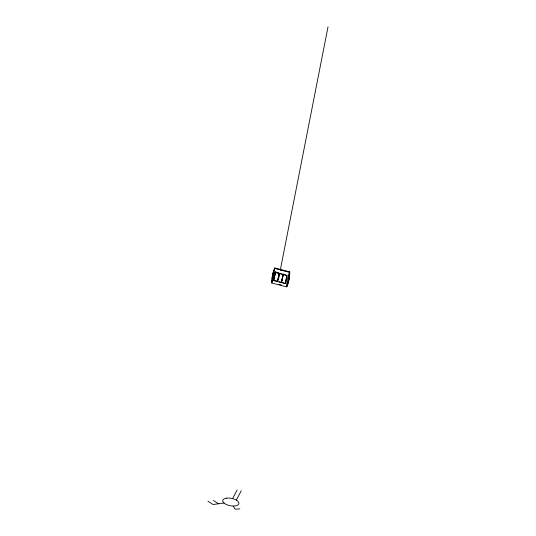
<?xml version="1.0" encoding="UTF-8"?>
<svg xmlns="http://www.w3.org/2000/svg" width="536" height="536" viewBox="0 0 536 536"><rect width="100%" height="100%" fill="white"/><g stroke="black" fill="none" stroke-linecap="round" stroke-linejoin="round"><path stroke-width="0.8" d="M279.162 281.715L285.393 283.336L285.454 283.008A48.032 5.735 -75.4 0 1 286.887 275.685L286.968 275.316L275.29 272.268L275.209 272.636A48.032 5.735 -75.4 0 0 273.775 279.96L277.608 281.306M275.176 273.494L275.491 271.886L275.29 272.268M278.693 278.244L279.015 276.603M280.301 270.023L328.025 26.8M274.774 275.966L275.115 274.345M278.351 277.755L279.202 273.695M278.017 280.241L279.37 273.742M282.948 275.531L281.253 282.599L277.507 281.621A16.381 1.956 -75.4 0 0 279.202 273.501L282.948 274.479A16.381 1.956 -75.4 0 1 281.253 282.599M283.122 275.578L281.427 282.64L285.172 283.618L285.514 283.048M274.754 267.953L274.526 268.382A34.525 18.733 81.9 0 0 271.658 282.968L286.693 286.887L286.921 286.452A48.032 42.411 27.7 0 0 289.782 271.866L274.754 267.953A48.032 42.411 27.7 0 0 274.305 269.099M289.782 271.866L289.051 273.541A34.137 24.261 -47.9 0 0 286.66 285.721L286.693 286.887A34.525 24.542 -47.9 0 0 289.561 272.301L274.526 268.382L274.459 269.735A34.137 18.519 81.9 0 1 272.074 281.916L271.665 282.968L271.893 282.539A48.032 42.411 27.7 0 1 271.98 280.02M285.393 283.336L285.594 282.954M232.611 498.614L237.16 489.944M236.443 499.921L241.234 490.788M277.675 281.005L277.34 281.574L273.588 280.603A16.381 1.956 -75.4 0 0 275.283 272.482L275.625 271.906M273.588 280.603L273.93 280.026M277.507 281.621L277.849 281.052M281.427 282.64A16.381 1.956 -75.4 0 0 283.115 274.526L283.457 273.95M224.008 502.996L213.08 504.523L207.975 501.227M239.833 508.892L235.116 509.2L233.194 506.004M278.211 269.233L284.589 270.894M286.184 271.31L288.569 271.933M276.268 272.087L278.62 272.69M275.283 272.482L279.028 273.461A16.381 1.956 -75.4 0 1 277.34 281.574M283.115 274.526L286.867 275.497A16.381 1.956 -75.4 0 1 285.172 283.618M279.008 284.395L281.387 285.011M213.408 500.463L218.514 503.766M289.293 274.325A47.617 42.043 27.7 0 1 289.192 275.564M288.87 278.023A47.617 42.043 27.7 0 1 288.649 279.243M288.395 280.449A47.617 42.043 27.7 0 1 288.1 281.641M289.051 275.826A47.617 42.043 27.7 0 1 287.631 283.082M272.08 278.767A48.032 42.411 27.7 0 1 272.402 276.288M272.623 275.062A48.032 42.411 27.7 0 1 273.889 270.265M272.348 279.102A47.617 42.043 27.7 0 1 273.44 273.025M226.487 498.158L224.859 498.54A8.234 3.739 11.1 0 0 228.336 505.274A8.234 3.739 11.1 0 0 238.862 502.808A8.234 3.739 11.1 0 0 226.487 498.158"/></g></svg>
